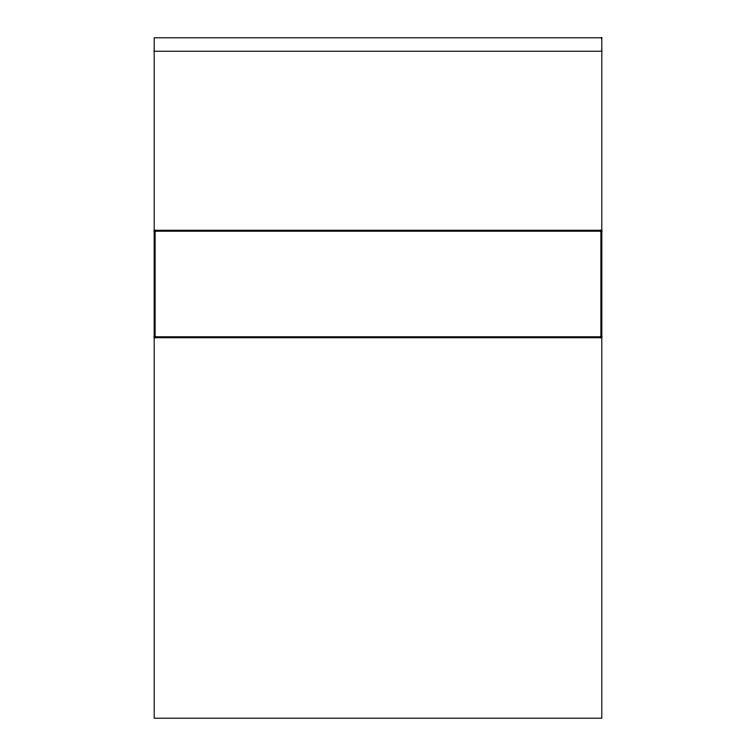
<?xml version="1.0" encoding="UTF-8"?>
<svg xmlns="http://www.w3.org/2000/svg" width="756" height="756" viewBox="0 0 756 756"><rect width="100%" height="100%" fill="white"/><g stroke="black" fill="none" stroke-linecap="round" stroke-linejoin="round"><path stroke-width="1.13" d="M155.084 230.278L154.186 231.175L601.814 231.175L600.916 230.278L155.084 230.278L155.084 337.715L600.916 337.715L601.814 336.817L154.186 336.817L155.084 337.715M154.186 51.228L601.814 51.228M600.916 230.278L600.916 337.715M601.814 37.8L154.186 37.8L154.186 718.2L601.814 718.2L601.814 37.8"/></g></svg>
